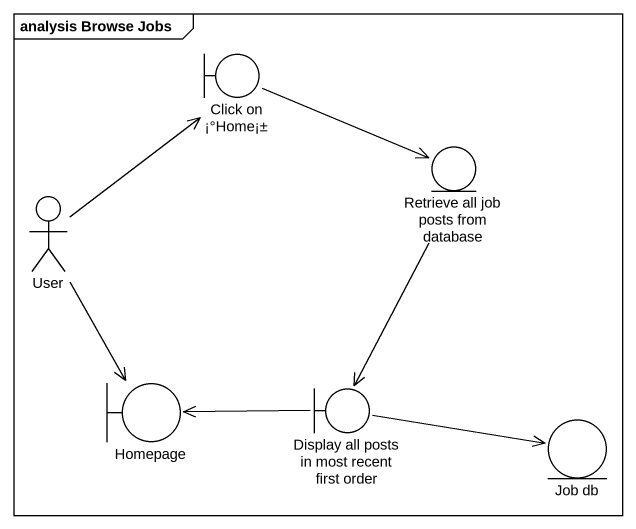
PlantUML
@startuml
mainframe analysis Browse Jobs
boundary "Click on ¡°Home¡±" as Click_on_Home
entity "Retrieve all job posts from database" as Retrieve_all_job_posts_from
actor User
boundary Homepage
boundary "Display all posts in most recent first order" as Display_all_posts_in_most
entity "Job db" as Job_db
Click_on_Home -right-> Retrieve_all_job_posts_from
Retrieve_all_job_posts_from --> Display_all_posts_in_most
User -up-> Click_on_Home
User --> Homepage
Display_all_posts_in_most -left-> Homepage
Display_all_posts_in_most -right-> Job_db
@enduml
